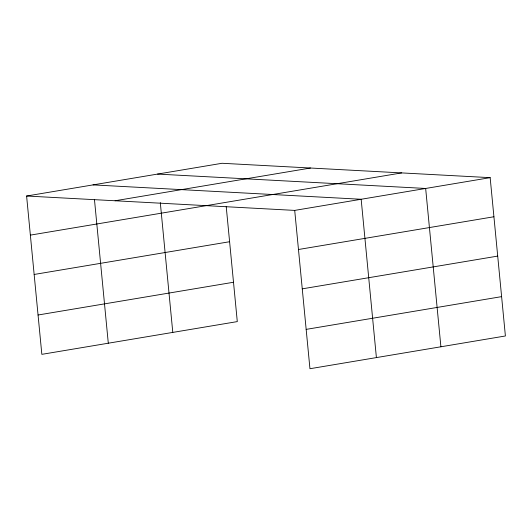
<?xml version="1.0" encoding="UTF-8"?>
<svg xmlns="http://www.w3.org/2000/svg" width="532" height="532" viewBox="0 0 532 532"><rect width="100%" height="100%" fill="white"/><g stroke="black" fill="none" stroke-linecap="round" stroke-linejoin="round"><path stroke-width="0.8" d="M26.6 196.022L222.05 163.277L490.158 177.655L505.4 335.978L309.95 368.723L294.708 210.399L26.6 196.022L41.842 354.345L237.292 321.601L226.206 206.476M115.078 200.763L310.522 168.019M30.364 235.124L401.68 172.907M294.708 210.399L490.158 177.655M34.154 274.465L229.605 241.721M298.472 249.501L493.922 216.757M38.058 315.004L233.508 282.259M302.262 288.843L497.706 256.098M306.159 329.381L501.609 296.637M157.552 174.084L425.66 188.461L440.902 346.784M93.053 184.89L361.162 199.267L376.403 357.59M160.298 202.592L172.794 332.407M94.463 199.553L108.295 343.213"/></g></svg>
